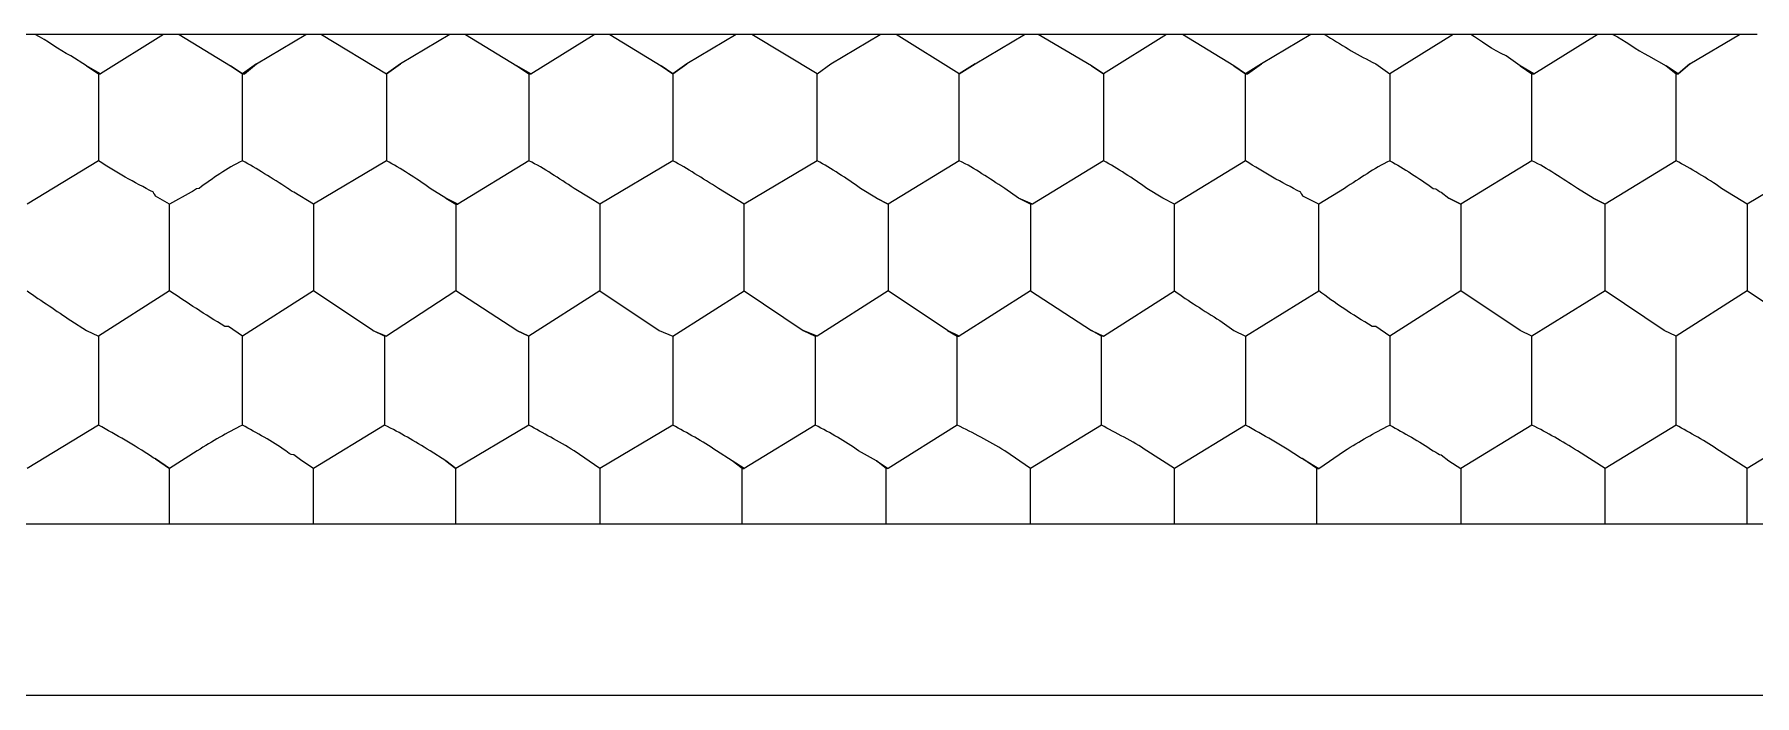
# Model space of a CAD drawing. Header units: metres. Extents: x -47.8 to 47.8, y 0 to 75.9.
# Drawn here: x -4.48 to 3.76, y 28.91 to 32.08 of the extents above; entities that cross this region are included whole.
import ezdxf

# ---------------------------------------------------------------- set-up
doc = ezdxf.new("R2010")
doc.units = ezdxf.units.M
doc.layers.add('ceco.net 240', color=7, linetype='Continuous')

msp = doc.modelspace()

# ---------------------------------------------------------------- linework, layer by layer
at = {"layer": 'ceco.net 240', "lineweight": 18}
for points in [[(3.7747, 32.0818), (3.69, 32.0818), (3.0843, 32.0818), (3.0085, 32.0818), (2.4029, 32.0818), (2.3181, 32.0818), (1.7028, 32.0818), (1.6367, 32.0818), (1.0217, 32.0818), (0.9459, 32.0818), (0.331, 32.0818), (0.2648, 32.0818), (-0.3501, 32.0818), (-0.4259, 32.0818), (-1.0408, 32.0818), (-1.1163, 32.0818), (-1.7216, 32.0818), (-1.7974, 32.0818), (-2.4127, 32.0818), (-2.4885, 32.0818), (-3.1031, 32.0818), (-3.1789, 32.0818), (-3.7845, 32.0818), (-3.8603, 32.0818), (-4.4753, 32.0818), (-4.5507, 32.0818)], [(-3.8603, 32.0818), (-4.1628, 31.893)], [(-3.7845, 32.0818), (-3.5385, 31.931)], [(-3.4152, 31.9402), (-3.1789, 32.0818)], [(-3.1031, 32.0818), (-2.7913, 31.893)], [(-2.4885, 32.0818), (-2.7248, 31.9402)], [(-2.4127, 32.0818), (-2.1667, 31.931)], [(-2.1006, 31.893), (-1.7974, 32.0818)], [(-1.7216, 32.0818), (-1.4756, 31.931)], [(-1.1163, 32.0818), (-1.353, 31.9402)], [(-0.7287, 31.893), (-1.0408, 32.0818)], [(-0.6626, 31.9402), (-0.4259, 32.0818)], [(-0.0473, 31.893), (-0.3501, 32.0818)], [(0.0285, 31.9402), (0.2648, 32.0818)], [(0.5866, 31.931), (0.331, 32.0818)], [(0.9459, 32.0818), (0.6431, 31.893)], [(1.2677, 31.931), (1.0217, 32.0818)], [(1.6367, 32.0818), (1.4003, 31.9402)], [(2.3181, 32.0818), (2.015, 31.893)], [(2.7057, 31.893), (3.0085, 32.0818)], [(3.4536, 31.9402), (3.69, 32.0818)], [(-4.1628, 31.893), (-4.2293, 31.931)], [(-4.2293, 31.931), (-4.1724, 31.893)], [(-3.4817, 31.893), (-3.5385, 31.931)], [(-3.5385, 31.931), (-3.4817, 31.893)], [(-3.4817, 31.893), (-3.4724, 31.893), (-3.4152, 31.9402)], [(-3.4152, 31.9402), (-3.4817, 31.893)], [(-2.7913, 31.893), (-2.7913, 31.893), (-2.7248, 31.9402)], [(-2.7248, 31.9402), (-2.7913, 31.893)], [(-2.1006, 31.893), (-2.1667, 31.931)], [(-2.1667, 31.931), (-2.1099, 31.893)], [(-1.4756, 31.931), (-1.4191, 31.893)], [(-1.4191, 31.893), (-1.4756, 31.931)], [(-1.353, 31.9402), (-1.4191, 31.893)], [(-1.4191, 31.893), (-1.4191, 31.893), (-1.353, 31.9402)], [(-0.7287, 31.893), (-0.6626, 31.9402)], [(-0.7287, 31.893), (-0.7287, 31.893), (-0.6626, 31.9402)], [(0.0285, 31.9402), (-0.0473, 31.893)], [(-0.0473, 31.893), (-0.0473, 31.893), (0.0285, 31.9402)], [(0.5866, 31.931), (0.6431, 31.893)], [(0.6431, 31.893), (0.5866, 31.931)], [(1.2677, 31.931), (1.3246, 31.893)], [(1.3246, 31.893), (1.2677, 31.931)], [(1.3246, 31.893), (1.3342, 31.893), (1.4003, 31.9402)], [(1.4003, 31.9402), (1.3246, 31.893)], [(2.7057, 31.893), (2.6395, 31.931)], [(2.6395, 31.931), (2.6964, 31.893)], [(3.3392, 31.931), (3.3871, 31.893)], [(3.3964, 31.893), (3.3392, 31.931)], [(3.4536, 31.9402), (3.3964, 31.893)], [(3.3964, 31.893), (3.3964, 31.893), (3.4536, 31.9402)], [(-4.1724, 31.893), (-4.1628, 31.893)], [(-4.1724, 31.893), (-4.1724, 31.4763)], [(-3.4817, 31.893), (-3.4817, 31.893)], [(-3.4817, 31.4763), (-3.4817, 31.893)], [(-2.7913, 31.893), (-2.7913, 31.4763)], [(-2.1099, 31.893), (-2.1006, 31.893)], [(-2.1099, 31.893), (-2.1099, 31.4763)], [(-1.4191, 31.893), (-1.4191, 31.893)], [(-1.4191, 31.893), (-1.4191, 31.4763)], [(-0.7287, 31.4763), (-0.7287, 31.893)], [(-0.0473, 31.4763), (-0.0473, 31.893)], [(0.6431, 31.893), (0.6431, 31.893)], [(0.6431, 31.893), (0.6431, 31.4763)], [(1.3246, 31.893), (1.3246, 31.893)], [(1.3246, 31.4763), (1.3246, 31.893)], [(2.015, 31.893), (2.015, 31.4763)], [(2.6964, 31.893), (2.7057, 31.893)], [(2.6964, 31.4763), (2.6964, 31.893)], [(3.3871, 31.893), (3.3964, 31.893)], [(3.3871, 31.4763), (3.3871, 31.893)], [(-4.1724, 31.4763), (-4.5128, 31.2684)], [(-2.7913, 31.4763), (-3.1413, 31.2684)], [(-2.1099, 31.4763), (-2.4506, 31.2684)], [(-1.4191, 31.4763), (-1.7695, 31.2684)], [(-0.7287, 31.4763), (-1.0787, 31.2684)], [(-0.0473, 31.4763), (-0.3883, 31.2684)], [(0.6431, 31.4763), (0.3027, 31.2684)], [(1.3246, 31.4763), (0.9842, 31.2684)], [(2.6964, 31.4763), (2.356, 31.2684)], [(3.3871, 31.4763), (3.0464, 31.2684)], [(4.0775, 31.4763), (3.7275, 31.2684)], [(-3.8317, 30.8526), (-3.8317, 31.2684)], [(-3.1413, 31.2684), (-3.1413, 30.8526)], [(-2.4506, 31.2684), (-2.5071, 31.2965)], [(-2.5071, 31.2965), (-2.4599, 31.2684)], [(-2.4599, 31.2684), (-2.4506, 31.2684)], [(-2.4599, 31.2684), (-2.4599, 30.8526)], [(-1.7695, 31.2684), (-1.8167, 31.2965)], [(-1.7695, 31.2684), (-1.8167, 31.2965)], [(-1.7695, 31.2684), (-1.7695, 31.2684)], [(-1.7695, 31.2684), (-1.7695, 30.8526)], [(-1.0787, 30.8526), (-1.0787, 31.2684)], [(-0.3883, 31.2684), (-0.4448, 31.2965)], [(-0.4448, 31.2965), (-0.3883, 31.2684)], [(-0.3883, 31.2684), (-0.3883, 31.2684)], [(-0.3883, 31.2684), (-0.3883, 30.8526)], [(0.3027, 31.2684), (0.2366, 31.2965)], [(0.2931, 31.2684), (0.2366, 31.2965)], [(0.3027, 31.2684), (0.2931, 31.2684)], [(0.2931, 31.2684), (0.2931, 30.8526)], [(0.9842, 31.2684), (0.9273, 31.2965)], [(0.9842, 31.2684), (0.9273, 31.2965)], [(0.9842, 31.2684), (0.9842, 31.2684)], [(0.9842, 30.8526), (0.9842, 31.2684)], [(1.6746, 30.8526), (1.6746, 31.2684)], [(2.2988, 31.2965), (2.356, 31.2684)], [(2.356, 31.2684), (2.2988, 31.2965)], [(2.356, 31.2684), (2.356, 31.2684)], [(2.356, 31.2684), (2.356, 30.8526)], [(3.0464, 31.2684), (2.9896, 31.2965)], [(2.9896, 31.2965), (3.0464, 31.2684)], [(3.0464, 31.2684), (3.0464, 31.2684)], [(3.0464, 30.8526), (3.0464, 31.2684)], [(3.7275, 31.2684), (3.7275, 30.8526)], [(-3.8317, 30.8526), (-4.1724, 30.6347)], [(-3.1413, 30.8526), (-3.4817, 30.6347)], [(-2.8574, 30.6627), (-3.1413, 30.8526)], [(-2.4599, 30.8526), (-2.7913, 30.6347)], [(-2.1667, 30.6627), (-2.4599, 30.8526)], [(-1.7695, 30.8526), (-2.1099, 30.6347)], [(-1.7695, 30.8526), (-1.4853, 30.6627), (-1.4191, 30.6347)], [(-1.4191, 30.6347), (-1.0787, 30.8526)], [(-1.0787, 30.8526), (-0.7949, 30.6627)], [(-0.3883, 30.8526), (-0.7287, 30.6347)], [(-0.1041, 30.6627), (-0.3883, 30.8526)], [(0.2931, 30.8526), (-0.0473, 30.6347)], [(0.2931, 30.8526), (0.5866, 30.6627)], [(0.6431, 30.6347), (0.9842, 30.8526)], [(1.3246, 30.6347), (1.6746, 30.8526)], [(2.356, 30.8526), (2.015, 30.6347)], [(2.6395, 30.6627), (2.356, 30.8526)], [(3.0464, 30.8526), (2.6964, 30.6347)], [(3.3871, 30.6347), (3.3303, 30.6627), (3.0464, 30.8526)], [(3.7275, 30.8526), (3.3871, 30.6347)], [(4.011, 30.6627), (3.7275, 30.8526)], [(-2.8574, 30.6627), (-2.7913, 30.6347)], [(-2.8006, 30.6347), (-2.8574, 30.6627)], [(-2.1667, 30.6627), (-2.1099, 30.6347)], [(-2.1099, 30.6347), (-2.1667, 30.6627)], [(-0.7949, 30.6627), (-0.7384, 30.6347)], [(-0.7287, 30.6347), (-0.7949, 30.6627)], [(-0.1041, 30.6627), (-0.0569, 30.6347)], [(-0.0473, 30.6347), (-0.1041, 30.6627)], [(0.5866, 30.6627), (0.6431, 30.6347)], [(0.6335, 30.6347), (0.5866, 30.6627)], [(2.015, 30.6347), (1.9491, 30.6818)], [(2.015, 30.6347), (1.9491, 30.6818)], [(2.6964, 30.6347), (2.6395, 30.6627)], [(2.6964, 30.6347), (2.6395, 30.6627)], [(-4.1724, 30.6347), (-4.1724, 30.2088)], [(-3.4817, 30.2088), (-3.4817, 30.6347)], [(-2.7913, 30.6347), (-2.8006, 30.6347)], [(-2.8006, 30.6347), (-2.8006, 30.2088)], [(-2.1099, 30.6347), (-2.1099, 30.6347)], [(-2.1099, 30.2088), (-2.1099, 30.6347)], [(-1.4191, 30.6347), (-1.4191, 30.2088)], [(-0.7287, 30.6347), (-0.7384, 30.6347)], [(-0.7384, 30.6347), (-0.7384, 30.2088)], [(-0.0569, 30.6347), (-0.0473, 30.6347)], [(-0.0569, 30.2088), (-0.0569, 30.6347)], [(0.6431, 30.6347), (0.6335, 30.6347)], [(0.6335, 30.2088), (0.6335, 30.6347)], [(1.3246, 30.6347), (1.3246, 30.2088)], [(2.015, 30.6347), (2.015, 30.6347)], [(2.015, 30.6347), (2.015, 30.2088)], [(2.6964, 30.6347), (2.6964, 30.6347)], [(2.6964, 30.2088), (2.6964, 30.6347)], [(3.3871, 30.2088), (3.3871, 30.6347)], [(-4.1724, 30.2088), (-4.5128, 30.0009)], [(-2.8006, 30.2088), (-3.1413, 30.0009)], [(-2.1099, 30.2088), (-2.4599, 30.0009)], [(-1.4191, 30.2088), (-1.7695, 30.0009)], [(-0.7384, 30.2088), (-1.0787, 30.0009)], [(-0.0569, 30.2088), (-0.3883, 30.0009)], [(0.6335, 30.2088), (0.2931, 30.0009)], [(1.3246, 30.2088), (0.9842, 30.0009)], [(2.6964, 30.2088), (2.356, 30.0009)], [(3.3871, 30.2088), (3.0464, 30.0009)], [(4.0682, 30.2088), (3.7275, 30.0009)], [(-3.8979, 30.0481), (-3.8317, 30.0009)], [(-3.8317, 30.0009), (-3.8979, 30.0481)], [(-3.8317, 29.7358), (-3.8317, 30.0009)], [(-3.8317, 30.0009), (-3.8317, 30.0009)], [(-3.1413, 30.0009), (-3.1982, 30.0381)], [(-3.1413, 30.0009), (-3.1982, 30.0381)], [(-3.1413, 29.7358), (-3.1413, 30.0009)], [(-3.1413, 30.0009), (-3.1413, 30.0009)], [(-2.4599, 30.0009), (-2.5071, 30.0381)], [(-2.5071, 30.0381), (-2.4599, 30.0009)], [(-2.4599, 30.0009), (-2.4599, 30.0009)], [(-2.4599, 29.7358), (-2.4599, 30.0009)], [(-1.7695, 30.0009), (-1.7695, 29.7358)], [(-1.088, 30.0009), (-1.1352, 30.0381)], [(-1.0787, 30.0009), (-1.1352, 30.0381)], [(-1.088, 29.7358), (-1.088, 30.0009)], [(-1.088, 30.0009), (-1.0787, 30.0009)], [(-0.4448, 30.0381), (-0.3883, 30.0009)], [(-0.3973, 30.0009), (-0.4448, 30.0381)], [(-0.3883, 30.0009), (-0.3973, 30.0009)], [(-0.3973, 29.7358), (-0.3973, 30.0009)], [(0.2931, 29.7358), (0.2931, 30.0009)], [(0.9842, 29.7358), (0.9842, 30.0009)], [(1.5988, 30.0481), (1.6746, 30.0009)], [(1.6649, 30.0009), (1.5988, 30.0481)], [(1.6649, 30.0009), (1.6746, 30.0009)], [(1.6649, 29.7358), (1.6649, 30.0009)], [(2.2988, 30.0381), (2.356, 30.0009)], [(2.2988, 30.0381), (2.356, 30.0009)], [(2.356, 30.0009), (2.356, 30.0009)], [(2.356, 30.0009), (2.356, 29.7358)], [(3.0464, 29.7358), (3.0464, 30.0009)], [(3.7275, 30.0009), (3.6707, 30.0381)], [(3.7275, 30.0009), (3.6707, 30.0381)], [(3.7275, 30.0009), (3.7275, 30.0009)], [(3.7275, 29.7358), (3.7275, 30.0009)], [(-8.638, 29.7358), (-7.9569, 29.7358), (-7.2661, 29.7358), (-6.5757, 29.7358), (-5.8943, 29.7358), (-5.2032, 29.7358), (-4.5128, 29.7358), (-3.8317, 29.7358), (-3.1413, 29.7358), (-2.4599, 29.7358), (-1.7695, 29.7358), (-1.088, 29.7358), (-0.3973, 29.7358), (0.2931, 29.7358), (0.9842, 29.7358), (1.6649, 29.7358), (2.356, 29.7358), (3.0464, 29.7358), (3.7275, 29.7358), (4.4182, 29.7358)]]:
    msp.add_lwpolyline(points, dxfattribs=at)
for points, knots in [([(-4.2293, 31.931), (-4.2293, 31.931), (-4.3047, 31.9782), (-4.3047, 31.9782), (-4.3619, 32.0063), (-4.4184, 32.0535), (-4.4753, 32.0818)], [0, 0, 0, 0, 1, 1, 1, 2, 2, 2, 2]), ([(1.7028, 32.0818), (1.7786, 32.0346), (1.8544, 31.9874), (1.9302, 31.9491), (1.9302, 31.9491), (1.9491, 31.9402), (1.9491, 31.9402), (1.9491, 31.9402), (2.015, 31.893), (2.015, 31.893)], [0, 0, 0, 0, 1, 1, 1, 2, 2, 2, 3, 3, 3, 3]), ([(2.6395, 31.931), (2.6395, 31.931), (2.5731, 31.9782), (2.5731, 31.9782), (2.5069, 32.0063), (2.4504, 32.0535), (2.4029, 32.0818)], [0, 0, 0, 0, 1, 1, 1, 2, 2, 2, 2]), ([(3.0843, 32.0818), (3.1412, 32.0535), (3.198, 32.0063), (3.2545, 31.9782), (3.2545, 31.9782), (3.3392, 31.931), (3.3392, 31.931)], [0, 0, 0, 0, 1, 1, 1, 2, 2, 2, 2]), ([(-3.8317, 31.2684), (-3.8317, 31.2684), (-3.8979, 31.3064), (-3.8979, 31.3064), (-3.8979, 31.3156), (-3.9075, 31.3156), (-3.9075, 31.3254), (-4.0023, 31.3728), (-4.087, 31.42), (-4.1724, 31.4763)], [0, 0, 0, 0, 1, 1, 1, 2, 2, 2, 3, 3, 3, 3]), ([(-3.4817, 31.4763), (-3.5575, 31.4389), (-3.624, 31.3917), (-3.6901, 31.3437), (-3.7087, 31.3437), (-3.7184, 31.3254), (-3.7277, 31.3254), (-3.7277, 31.3254), (-3.8317, 31.2684), (-3.8317, 31.2684)], [0, 0, 0, 0, 1, 1, 1, 2, 2, 2, 3, 3, 3, 3]), ([(-3.1413, 31.2684), (-3.1413, 31.2684), (-3.2357, 31.3254), (-3.2357, 31.3254), (-3.245, 31.3254), (-3.2643, 31.3437), (-3.2643, 31.3437), (-3.3394, 31.3917), (-3.4152, 31.4389), (-3.4817, 31.4763)], [0, 0, 0, 0, 1, 1, 1, 2, 2, 2, 3, 3, 3, 3]), ([(-2.5071, 31.2965), (-2.5071, 31.2965), (-2.5829, 31.3437), (-2.5829, 31.3437), (-2.649, 31.3917), (-2.7248, 31.4389), (-2.7913, 31.4763)], [0, 0, 0, 0, 1, 1, 1, 2, 2, 2, 2]), ([(-1.8167, 31.2965), (-1.8167, 31.2965), (-1.8925, 31.3437), (-1.8925, 31.3437), (-1.9679, 31.3917), (-2.0341, 31.4389), (-2.1099, 31.4763)], [0, 0, 0, 0, 1, 1, 1, 2, 2, 2, 2]), ([(-1.0787, 31.2684), (-1.0787, 31.2684), (-1.2014, 31.3437), (-1.2014, 31.3437), (-1.2772, 31.3917), (-1.353, 31.4389), (-1.4191, 31.4763)], [0, 0, 0, 0, 1, 1, 1, 2, 2, 2, 2]), ([(-0.4448, 31.2965), (-0.4448, 31.2965), (-0.5203, 31.3437), (-0.5203, 31.3437), (-0.5868, 31.3917), (-0.6626, 31.4389), (-0.7287, 31.4763)], [0, 0, 0, 0, 1, 1, 1, 2, 2, 2, 2]), ([(0.2366, 31.2965), (0.2366, 31.2965), (0.1701, 31.3437), (0.1701, 31.3437), (0.0943, 31.3917), (0.0285, 31.4389), (-0.0473, 31.4763)], [0, 0, 0, 0, 1, 1, 1, 2, 2, 2, 2]), ([(0.9273, 31.2965), (0.9273, 31.2965), (0.8515, 31.3437), (0.8515, 31.3437), (0.7851, 31.3917), (0.7093, 31.4389), (0.6431, 31.4763)], [0, 0, 0, 0, 1, 1, 1, 2, 2, 2, 2]), ([(1.6746, 31.2684), (1.6746, 31.2684), (1.5988, 31.3064), (1.5988, 31.3064), (1.5988, 31.3156), (1.5895, 31.3156), (1.5895, 31.3254), (1.4947, 31.3728), (1.41, 31.42), (1.3246, 31.4763)], [0, 0, 0, 0, 1, 1, 1, 2, 2, 2, 3, 3, 3, 3]), ([(2.015, 31.4763), (1.9395, 31.4389), (1.8734, 31.3917), (1.7976, 31.3437), (1.7976, 31.3437), (1.6746, 31.2684), (1.6746, 31.2684)], [0, 0, 0, 0, 1, 1, 1, 2, 2, 2, 2]), ([(2.015, 31.4763), (2.0811, 31.4389), (2.1569, 31.3917), (2.223, 31.3437), (2.2423, 31.3437), (2.252, 31.3254), (2.2609, 31.3254), (2.2609, 31.3254), (2.2988, 31.2965), (2.2988, 31.2965)], [0, 0, 0, 0, 1, 1, 1, 2, 2, 2, 3, 3, 3, 3]), ([(2.9896, 31.2965), (2.9896, 31.2965), (2.9141, 31.3437), (2.9141, 31.3437), (2.8383, 31.3917), (2.7722, 31.4389), (2.6964, 31.4763)], [0, 0, 0, 0, 1, 1, 1, 2, 2, 2, 2]), ([(3.7275, 31.2684), (3.7275, 31.2684), (3.6045, 31.3437), (3.6045, 31.3437), (3.5384, 31.3917), (3.4536, 31.4389), (3.3871, 31.4763)], [0, 0, 0, 0, 1, 1, 1, 2, 2, 2, 2]), ([(-4.5128, 30.8526), (-4.4467, 30.8043), (-4.3709, 30.7571), (-4.3047, 30.7099), (-4.3047, 30.7099), (-4.2293, 30.6627), (-4.2293, 30.6627), (-4.2293, 30.6627), (-4.1724, 30.6347), (-4.1724, 30.6347)], [0, 0, 0, 0, 1, 1, 1, 2, 2, 2, 3, 3, 3, 3]), ([(-3.4817, 30.6347), (-3.4817, 30.6347), (-3.5482, 30.6818), (-3.5482, 30.6818), (-3.5575, 30.6818), (-3.5668, 30.6818), (-3.5668, 30.6818), (-3.6615, 30.739), (-3.7466, 30.7954), (-3.8317, 30.8526)], [0, 0, 0, 0, 1, 1, 1, 2, 2, 2, 3, 3, 3, 3]), ([(0.9842, 30.8526), (1.0503, 30.8043), (1.1254, 30.7571), (1.2016, 30.7099), (1.2016, 30.7099), (1.2677, 30.6627), (1.2677, 30.6627), (1.2677, 30.6627), (1.3246, 30.6347), (1.3246, 30.6347)], [0, 0, 0, 0, 1, 1, 1, 2, 2, 2, 3, 3, 3, 3]), ([(1.9491, 30.6818), (1.9395, 30.6818), (1.9302, 30.6818), (1.9302, 30.6818), (1.8351, 30.739), (1.7504, 30.7954), (1.6746, 30.8526)], [0, 0, 0, 0, 1, 1, 1, 2, 2, 2, 2]), ([(-3.8979, 30.0481), (-3.8979, 30.0481), (-3.9075, 30.0481), (-3.9168, 30.0573), (-4.0023, 30.1144), (-4.087, 30.1616), (-4.1724, 30.2088)], [0, 0, 0, 0, 1, 1, 1, 2, 2, 2, 2]), ([(-3.4817, 30.2088), (-3.5575, 30.1708), (-3.624, 30.1334), (-3.6991, 30.0853), (-3.6991, 30.0853), (-3.8317, 30.0009), (-3.8317, 30.0009)], [0, 0, 0, 0, 1, 1, 1, 2, 2, 2, 2]), ([(-3.1982, 30.0381), (-3.1982, 30.0381), (-3.2357, 30.0672), (-3.2357, 30.0672), (-3.2547, 30.0672), (-3.2643, 30.0764), (-3.274, 30.0853), (-3.3394, 30.1334), (-3.4152, 30.1708), (-3.4817, 30.2088)], [0, 0, 0, 0, 1, 1, 1, 2, 2, 2, 3, 3, 3, 3]), ([(-2.5071, 30.0381), (-2.5071, 30.0381), (-2.5829, 30.0853), (-2.5829, 30.0853), (-2.6587, 30.1334), (-2.7248, 30.1708), (-2.8006, 30.2088)], [0, 0, 0, 0, 1, 1, 1, 2, 2, 2, 2]), ([(-1.7695, 30.0009), (-1.7695, 30.0009), (-1.8925, 30.0853), (-1.8925, 30.0853), (-1.9679, 30.1334), (-2.0437, 30.1708), (-2.1099, 30.2088)], [0, 0, 0, 0, 1, 1, 1, 2, 2, 2, 2]), ([(-1.1352, 30.0381), (-1.1352, 30.0381), (-1.211, 30.0853), (-1.211, 30.0853), (-1.2772, 30.1334), (-1.353, 30.1708), (-1.4191, 30.2088)], [0, 0, 0, 0, 1, 1, 1, 2, 2, 2, 2]), ([(-0.4448, 30.0381), (-0.4448, 30.0381), (-0.5296, 30.0853), (-0.5296, 30.0853), (-0.5961, 30.1334), (-0.6626, 30.1708), (-0.7384, 30.2088)], [0, 0, 0, 0, 1, 1, 1, 2, 2, 2, 2]), ([(0.2931, 30.0009), (0.2931, 30.0009), (0.1701, 30.0853), (0.1701, 30.0853), (0.0943, 30.1334), (0.0189, 30.1708), (-0.0569, 30.2088)], [0, 0, 0, 0, 1, 1, 1, 2, 2, 2, 2]), ([(0.9842, 30.0009), (0.9842, 30.0009), (0.8515, 30.0853), (0.8515, 30.0853), (0.7851, 30.1334), (0.7, 30.1708), (0.6335, 30.2088)], [0, 0, 0, 0, 1, 1, 1, 2, 2, 2, 2]), ([(1.5988, 30.0481), (1.5988, 30.0481), (1.5895, 30.0481), (1.5802, 30.0573), (1.4947, 30.1144), (1.41, 30.1616), (1.3246, 30.2088)], [0, 0, 0, 0, 1, 1, 1, 2, 2, 2, 2]), ([(1.6746, 30.0009), (1.6746, 30.0009), (1.7976, 30.0853), (1.7976, 30.0853), (1.8734, 30.1334), (1.9395, 30.1708), (2.015, 30.2088)], [0, 0, 0, 0, 1, 1, 1, 2, 2, 2, 2]), ([(2.015, 30.2088), (2.0811, 30.1708), (2.1569, 30.1334), (2.223, 30.0853), (2.2423, 30.0764), (2.252, 30.0672), (2.2609, 30.0672), (2.2609, 30.0672), (2.2988, 30.0381), (2.2988, 30.0381)], [0, 0, 0, 0, 1, 1, 1, 2, 2, 2, 3, 3, 3, 3]), ([(3.0464, 30.0009), (3.0464, 30.0009), (2.9141, 30.0853), (2.9141, 30.0853), (2.8383, 30.1334), (2.7722, 30.1708), (2.6964, 30.2088)], [0, 0, 0, 0, 1, 1, 1, 2, 2, 2, 2]), ([(3.6707, 30.0381), (3.6707, 30.0381), (3.5949, 30.0853), (3.5949, 30.0853), (3.5287, 30.1334), (3.4536, 30.1708), (3.3871, 30.2088)], [0, 0, 0, 0, 1, 1, 1, 2, 2, 2, 2]), ([(25.9136, 29.0921), (25.6865, 28.9696), (25.4127, 28.9124), (25.0716, 28.9124), (25.0716, 28.9124), (-25.0718, 28.9124), (-25.0718, 28.9124), (-25.4128, 28.9124), (-25.6871, 28.9696), (-25.9041, 29.0921)], [0, 0, 0, 0, 1, 1, 1, 2, 2, 2, 3, 3, 3, 3])]:
    msp.add_open_spline(points, degree=3, knots=knots, dxfattribs=at)

doc.saveas('drawing.dxf')
